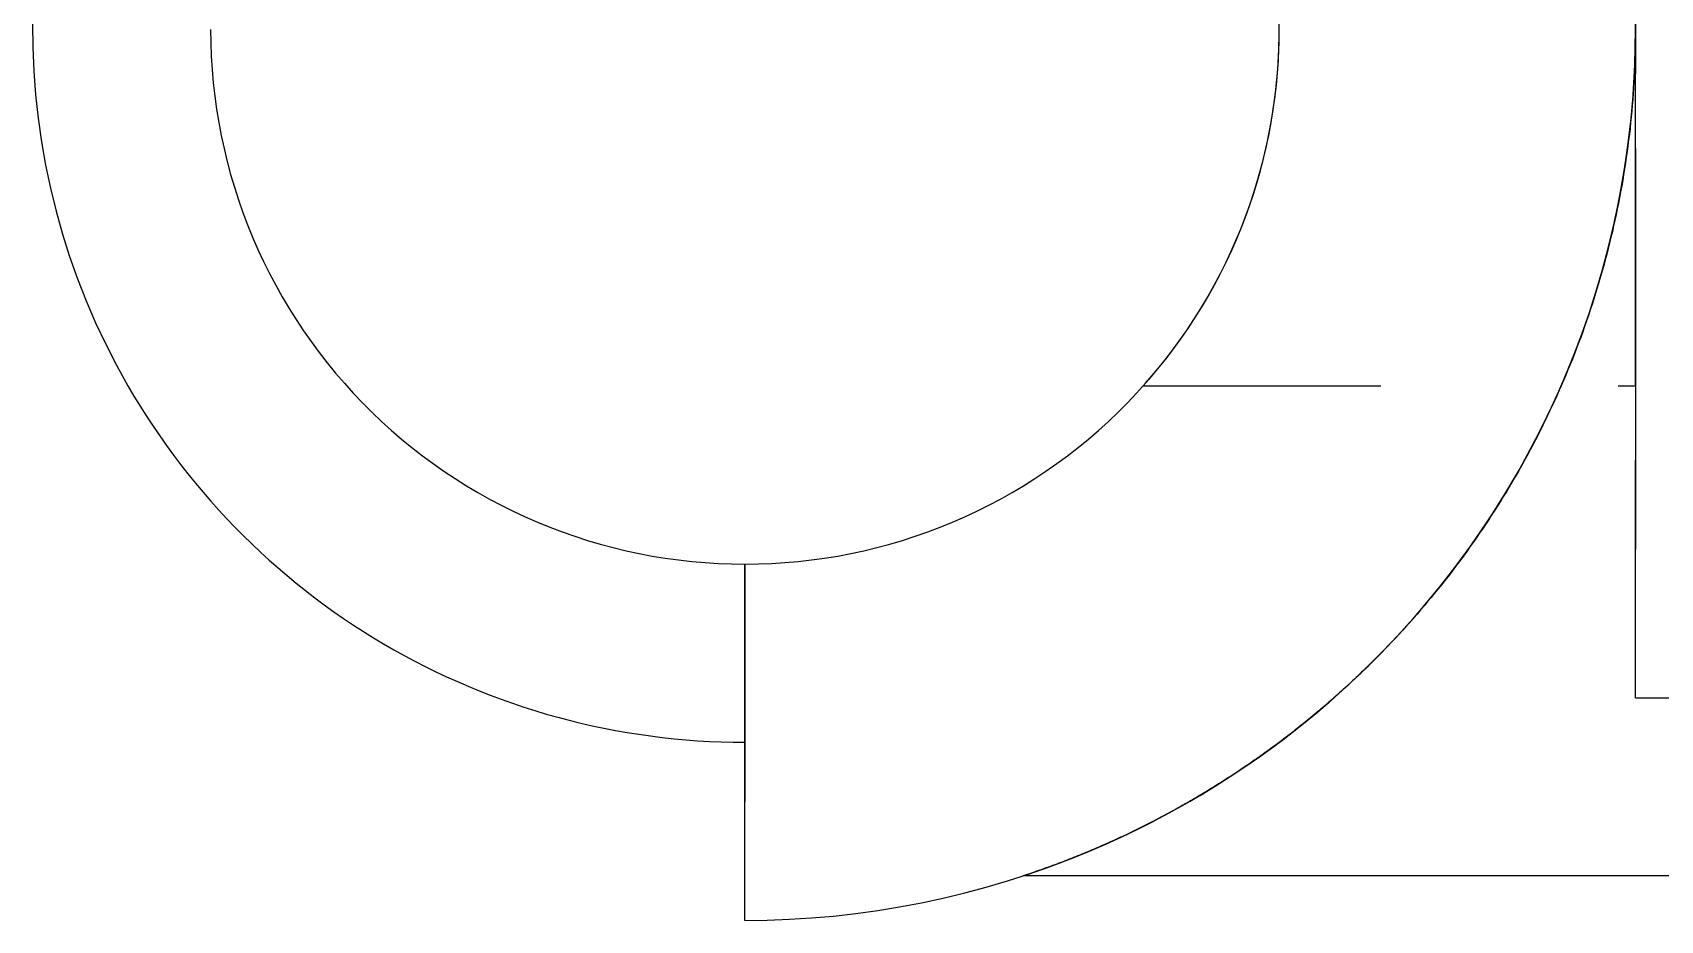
# Model space of a CAD drawing. Extents: x 0 to 1.97, y 0 to 1.67.
# Drawn here: x 0 to 0.685, y 0.922 to 1.296 of the extents above; entities that cross this region are included whole.
import ezdxf

# ---------------------------------------------------------------- set-up
doc = ezdxf.new("R2010")
doc.units = 0
doc.linetypes.add('HIDDEN', pattern=[0.052501, 0.035018, -0.017483])
doc.layers.add('FRONT', color=7, linetype='CONTINUOUS')
doc.layers.add('FRONT_HID', color=7, linetype='HIDDEN')

msp = doc.modelspace()

# ---------------------------------------------------------------- linework, layer by layer
at = {"layer": 'FRONT'}
for p, q in [((0, 1.299993), (0.000083, 1.290021)), ((0.07499, 1.2975), (0.07506, 1.291891)), ((0.52492, 1.291891), (0.52499, 1.2975)), ((0.674873, 1.288151), (0.67499, 1.2975)), ((0.000083, 1.290021), (0.000497, 1.280057)), ((0.07506, 1.291891), (0.075269, 1.286285)), ((0.52471, 1.286285), (0.52492, 1.291891)), ((0.075269, 1.286285), (0.075619, 1.280686)), ((0.524361, 1.280686), (0.52471, 1.286285)), ((0.674524, 1.278808), (0.674873, 1.288151)), ((0.000497, 1.280057), (0.001242, 1.270112)), ((0.075619, 1.280686), (0.076108, 1.275097)), ((0.076108, 1.275097), (0.076736, 1.269523)), ((0.523243, 1.269523), (0.523872, 1.275097)), ((0.523872, 1.275097), (0.524361, 1.280686)), ((0.673941, 1.269476), (0.674524, 1.278808)), ((0.001242, 1.270112), (0.002318, 1.260197)), ((0.076736, 1.269523), (0.077503, 1.263965)), ((0.522477, 1.263965), (0.523243, 1.269523)), ((0.673126, 1.260162), (0.673941, 1.269476)), ((0.077503, 1.263965), (0.078408, 1.258429)), ((0.521571, 1.258429), (0.522477, 1.263965)), ((0.002318, 1.260197), (0.003722, 1.250323)), ((0.078408, 1.258429), (0.079451, 1.252917)), ((0.520528, 1.252917), (0.521571, 1.258429)), ((0.672079, 1.250871), (0.673126, 1.260162)), ((0.003722, 1.250323), (0.005454, 1.240502)), ((0.079451, 1.252917), (0.080631, 1.247433)), ((0.519348, 1.247433), (0.520528, 1.252917)), ((0.670801, 1.241609), (0.672079, 1.250871)), ((0.080631, 1.247433), (0.081947, 1.24198)), ((0.081947, 1.24198), (0.083399, 1.236561)), ((0.51658, 1.236561), (0.518032, 1.24198)), ((0.518032, 1.24198), (0.519348, 1.247433)), ((0.669293, 1.232382), (0.670801, 1.241609)), ((0.005454, 1.240502), (0.007511, 1.230744)), ((0.083399, 1.236561), (0.084986, 1.23118)), ((0.514994, 1.23118), (0.51658, 1.236561)), ((0.007511, 1.230744), (0.009892, 1.221059)), ((0.084986, 1.23118), (0.086706, 1.225841)), ((0.513273, 1.225841), (0.514994, 1.23118)), ((0.667554, 1.223195), (0.669293, 1.232382)), ((0.009892, 1.221059), (0.012593, 1.211459)), ((0.086706, 1.225841), (0.088559, 1.220545)), ((0.088559, 1.220545), (0.090543, 1.215298)), ((0.509436, 1.215298), (0.51142, 1.220545)), ((0.51142, 1.220545), (0.513273, 1.225841)), ((0.665588, 1.214055), (0.667554, 1.223195)), ((0.090543, 1.215298), (0.092658, 1.210102)), ((0.507322, 1.210102), (0.509436, 1.215298)), ((0.663394, 1.204966), (0.665588, 1.214055)), ((0.012593, 1.211459), (0.015611, 1.201954)), ((0.092658, 1.210102), (0.094901, 1.20496)), ((0.505078, 1.20496), (0.507322, 1.210102)), ((0.015611, 1.201954), (0.018944, 1.192555)), ((0.094901, 1.20496), (0.097272, 1.199876)), ((0.097272, 1.199876), (0.099769, 1.194853)), ((0.500211, 1.194853), (0.502708, 1.199876)), ((0.502708, 1.199876), (0.505078, 1.20496)), ((0.660974, 1.195935), (0.663394, 1.204966)), ((0.099769, 1.194853), (0.10239, 1.189893)), ((0.49759, 1.189893), (0.500211, 1.194853)), ((0.658329, 1.186967), (0.660974, 1.195935)), ((0.018944, 1.192555), (0.022588, 1.183271)), ((0.10239, 1.189893), (0.105134, 1.185)), ((0.494845, 1.185), (0.49759, 1.189893)), ((0.655462, 1.178068), (0.658329, 1.186967)), ((0.022588, 1.183271), (0.026538, 1.174114)), ((0.105134, 1.185), (0.107999, 1.180177)), ((0.107999, 1.180177), (0.110984, 1.175427)), ((0.488995, 1.175427), (0.49198, 1.180177)), ((0.49198, 1.180177), (0.494845, 1.185)), ((0.026538, 1.174114), (0.03079, 1.165093)), ((0.110984, 1.175427), (0.114086, 1.170753)), ((0.485893, 1.170753), (0.488995, 1.175427)), ((0.652374, 1.169242), (0.655462, 1.178068)), ((0.114086, 1.170753), (0.117304, 1.166158)), ((0.117304, 1.166158), (0.120635, 1.161644)), ((0.479344, 1.161644), (0.482676, 1.166158)), ((0.482676, 1.166158), (0.485893, 1.170753)), ((0.649067, 1.160497), (0.652374, 1.169242)), ((0.03079, 1.165093), (0.03534, 1.156218)), ((0.120635, 1.161644), (0.124078, 1.157215)), ((0.475902, 1.157215), (0.479344, 1.161644)), ((0.645543, 1.151837), (0.649067, 1.160497)), ((0.03534, 1.156218), (0.040182, 1.1475)), ((0.124078, 1.157215), (0.12763, 1.152873)), ((0.12763, 1.152873), (0.131289, 1.148621)), ((0.46869, 1.148621), (0.47235, 1.152873)), ((0.47235, 1.152873), (0.475902, 1.157215)), ((0.641804, 1.143267), (0.645543, 1.151837)), ((0.040182, 1.1475), (0.042711, 1.143202)), ((0.131289, 1.148621), (0.135053, 1.144461)), ((0.464926, 1.144461), (0.46869, 1.148621)), ((0.642764, 1.145413), (0.641833, 1.143332)), ((0.643683, 1.1475), (0.642764, 1.145413)), ((0.042711, 1.143202), (0.045311, 1.138947)), ((0.045311, 1.138947), (0.047982, 1.134736)), ((0.135053, 1.144461), (0.13892, 1.140397)), ((0.13892, 1.140397), (0.142886, 1.13643)), ((0.457093, 1.13643), (0.46106, 1.140397)), ((0.46106, 1.140397), (0.464926, 1.144461)), ((0.637853, 1.134794), (0.641804, 1.143267)), ((0.639933, 1.139186), (0.638964, 1.137122)), ((0.64089, 1.141256), (0.639933, 1.139186)), ((0.641833, 1.143332), (0.64089, 1.141256)), ((0.047982, 1.134736), (0.050722, 1.13057)), ((0.142886, 1.13643), (0.146951, 1.132563)), ((0.146951, 1.132563), (0.15111, 1.128799)), ((0.448869, 1.128799), (0.453029, 1.132563)), ((0.453029, 1.132563), (0.457093, 1.13643)), ((0.633692, 1.126421), (0.637853, 1.134794)), ((0.636989, 1.133012), (0.635983, 1.130966)), ((0.637983, 1.135064), (0.636989, 1.133012)), ((0.638964, 1.137122), (0.637983, 1.135064)), ((0.050722, 1.13057), (0.053531, 1.12645)), ((0.053531, 1.12645), (0.056408, 1.122377)), ((0.15111, 1.128799), (0.155362, 1.12514)), ((0.155362, 1.12514), (0.159704, 1.121588)), ((0.440275, 1.121588), (0.444617, 1.12514)), ((0.444617, 1.12514), (0.448869, 1.128799)), ((0.629323, 1.118155), (0.633692, 1.126421)), ((0.632889, 1.124865), (0.631834, 1.122844)), ((0.633933, 1.126893), (0.632889, 1.124865)), ((0.634964, 1.128926), (0.633933, 1.126893)), ((0.635983, 1.130966), (0.634964, 1.128926)), ((0.056408, 1.122377), (0.059353, 1.118352)), ((0.059353, 1.118352), (0.062364, 1.114377)), ((0.159704, 1.121588), (0.164134, 1.118145)), ((0.164134, 1.118145), (0.168647, 1.114814)), ((0.431332, 1.114814), (0.435846, 1.118145)), ((0.435846, 1.118145), (0.440275, 1.121588)), ((0.624749, 1.11), (0.629323, 1.118155)), ((0.629685, 1.118822), (0.628593, 1.116821)), ((0.630765, 1.12083), (0.629685, 1.118822)), ((0.631834, 1.122844), (0.630765, 1.12083)), ((0.062364, 1.114377), (0.06544, 1.110453)), ((0.168647, 1.114814), (0.173243, 1.111596)), ((0.173243, 1.111596), (0.177917, 1.108494)), ((0.422063, 1.108494), (0.426737, 1.111596)), ((0.426737, 1.111596), (0.431332, 1.114814)), ((0.625242, 1.110857), (0.624102, 1.108883)), ((0.626371, 1.112838), (0.625242, 1.110857)), ((0.627488, 1.114826), (0.626371, 1.112838)), ((0.628593, 1.116821), (0.627488, 1.114826)), ((0.06544, 1.110453), (0.068582, 1.10658)), ((0.068582, 1.10658), (0.071787, 1.10276)), ((0.177917, 1.108494), (0.182667, 1.10551)), ((0.182667, 1.10551), (0.18749, 1.102644)), ((0.41249, 1.102644), (0.417313, 1.10551)), ((0.417313, 1.10551), (0.422063, 1.108494)), ((0.619974, 1.101962), (0.624749, 1.11)), ((0.621784, 1.104955), (0.620607, 1.103002)), ((0.622949, 1.106916), (0.621784, 1.104955)), ((0.624102, 1.108883), (0.622949, 1.106916)), ((0.071787, 1.10276), (0.075055, 1.098994)), ((0.075055, 1.098994), (0.078386, 1.095283)), ((0.18749, 1.102644), (0.192383, 1.0999)), ((0.192383, 1.0999), (0.197342, 1.097279)), ((0.197342, 1.097279), (0.202366, 1.094782)), ((0.397614, 1.094782), (0.402637, 1.097279)), ((0.402637, 1.097279), (0.407597, 1.0999)), ((0.407597, 1.0999), (0.41249, 1.102644)), ((0.614999, 1.094045), (0.619974, 1.101962)), ((0.617006, 1.097187), (0.615783, 1.095263)), ((0.618218, 1.099118), (0.617006, 1.097187)), ((0.619419, 1.101057), (0.618218, 1.099118)), ((0.620607, 1.103002), (0.619419, 1.101057)), ((0.078386, 1.095283), (0.081778, 1.091628)), ((0.081778, 1.091628), (0.08523, 1.088029)), ((0.202366, 1.094782), (0.20745, 1.092411)), ((0.20745, 1.092411), (0.212592, 1.090168)), ((0.212592, 1.090168), (0.217788, 1.088053)), ((0.382191, 1.088053), (0.387387, 1.090168)), ((0.387387, 1.090168), (0.392529, 1.092411)), ((0.392529, 1.092411), (0.397614, 1.094782)), ((0.609829, 1.086255), (0.614999, 1.094045)), ((0.6133, 1.091438), (0.612041, 1.089536)), ((0.614547, 1.093346), (0.6133, 1.091438)), ((0.615783, 1.095263), (0.614547, 1.093346)), ((0.08523, 1.088029), (0.088741, 1.084488)), ((0.088741, 1.084488), (0.092311, 1.081006)), ((0.217788, 1.088053), (0.223035, 1.086069)), ((0.223035, 1.086069), (0.22833, 1.084216)), ((0.22833, 1.084216), (0.23367, 1.082496)), ((0.36631, 1.082496), (0.371649, 1.084216)), ((0.371649, 1.084216), (0.376944, 1.086069)), ((0.376944, 1.086069), (0.382191, 1.088053)), ((0.604466, 1.078596), (0.609829, 1.086255)), ((0.608196, 1.083879), (0.606891, 1.082009)), ((0.609489, 1.085757), (0.608196, 1.083879)), ((0.610771, 1.087643), (0.609489, 1.085757)), ((0.612041, 1.089536), (0.610771, 1.087643)), ((0.092311, 1.081006), (0.095938, 1.077584)), ((0.095938, 1.077584), (0.099621, 1.074223)), ((0.23367, 1.082496), (0.239051, 1.08091)), ((0.239051, 1.08091), (0.244469, 1.079458)), ((0.244469, 1.079458), (0.249922, 1.078141)), ((0.249922, 1.078141), (0.255407, 1.076961)), ((0.255407, 1.076961), (0.260919, 1.075918)), ((0.33906, 1.075918), (0.344573, 1.076961)), ((0.344573, 1.076961), (0.350057, 1.078141)), ((0.350057, 1.078141), (0.35551, 1.079458)), ((0.35551, 1.079458), (0.360929, 1.08091)), ((0.360929, 1.08091), (0.36631, 1.082496)), ((0.598914, 1.071073), (0.604466, 1.078596)), ((0.60291, 1.076447), (0.60156, 1.07461)), ((0.604248, 1.078293), (0.60291, 1.076447)), ((0.605576, 1.080147), (0.604248, 1.078293)), ((0.606891, 1.082009), (0.605576, 1.080147)), ((0.099621, 1.074223), (0.10336, 1.070924)), ((0.10336, 1.070924), (0.107153, 1.067687)), ((0.260919, 1.075918), (0.266455, 1.075013)), ((0.266455, 1.075013), (0.272012, 1.074246)), ((0.272012, 1.074246), (0.277587, 1.073618)), ((0.277587, 1.073618), (0.283175, 1.073129)), ((0.283175, 1.073129), (0.288774, 1.07278)), ((0.288774, 1.07278), (0.29438, 1.07257)), ((0.29438, 1.07257), (0.29999, 1.0725)), ((0.29999, 1.0725), (0.305599, 1.07257)), ((0.29999, 0.9975), (0.29999, 1.0725)), ((0.305599, 1.07257), (0.311205, 1.07278)), ((0.311205, 1.07278), (0.316804, 1.073129)), ((0.316804, 1.073129), (0.322392, 1.073618)), ((0.322392, 1.073618), (0.327967, 1.074246)), ((0.327967, 1.074246), (0.333524, 1.075013)), ((0.333524, 1.075013), (0.33906, 1.075918)), ((0.593176, 1.063691), (0.598914, 1.071073)), ((0.598828, 1.070959), (0.597445, 1.069146)), ((0.600199, 1.07278), (0.598828, 1.070959)), ((0.60156, 1.07461), (0.600199, 1.07278)), ((0.107153, 1.067687), (0.111, 1.064513)), ((0.111, 1.064513), (0.114898, 1.061404)), ((0.587256, 1.056455), (0.593176, 1.063691)), ((0.59323, 1.063758), (0.591803, 1.06198)), ((0.594646, 1.065546), (0.59323, 1.063758)), ((0.596051, 1.067342), (0.594646, 1.065546)), ((0.597445, 1.069146), (0.596051, 1.067342)), ((0.114898, 1.061404), (0.118848, 1.05836)), ((0.118848, 1.05836), (0.122848, 1.055382)), ((0.581158, 1.049368), (0.587256, 1.056455)), ((0.587459, 1.056696), (0.585989, 1.054953)), ((0.588918, 1.058449), (0.587459, 1.056696)), ((0.590366, 1.06021), (0.588918, 1.058449)), ((0.591803, 1.06198), (0.590366, 1.06021)), ((0.122848, 1.055382), (0.126897, 1.052472)), ((0.126897, 1.052472), (0.130994, 1.049628)), ((0.130994, 1.049628), (0.135137, 1.046854)), ((0.574884, 1.042435), (0.581158, 1.049368)), ((0.581518, 1.049777), (0.580006, 1.048069)), ((0.583019, 1.051493), (0.581518, 1.049777)), ((0.584509, 1.053218), (0.583019, 1.051493)), ((0.585989, 1.054953), (0.584509, 1.053218)), ((0.135137, 1.046854), (0.139326, 1.044148)), ((0.139326, 1.044148), (0.143559, 1.041513)), ((0.56844, 1.035661), (0.574884, 1.042435)), ((0.57541, 1.043003), (0.573858, 1.041334)), ((0.576953, 1.044683), (0.57541, 1.043003)), ((0.578485, 1.046371), (0.576953, 1.044683)), ((0.580006, 1.048069), (0.578485, 1.046371)), ((0.143559, 1.041513), (0.147836, 1.038948)), ((0.147836, 1.038948), (0.152154, 1.036455)), ((0.152154, 1.036455), (0.156513, 1.034034)), ((0.561828, 1.02905), (0.56844, 1.035661)), ((0.56914, 1.036381), (0.567547, 1.034749)), ((0.570722, 1.038022), (0.56914, 1.036381)), ((0.572295, 1.039673), (0.570722, 1.038022)), ((0.573858, 1.041334), (0.572295, 1.039673)), ((0.156513, 1.034034), (0.160912, 1.031685)), ((0.160912, 1.031685), (0.16535, 1.02941)), ((0.16535, 1.02941), (0.169825, 1.027209)), ((0.555054, 1.022606), (0.561828, 1.02905)), ((0.564332, 1.031515), (0.56271, 1.029913)), ((0.565945, 1.033127), (0.564332, 1.031515)), ((0.567547, 1.034749), (0.565945, 1.033127)), ((0.169825, 1.027209), (0.174335, 1.025083)), ((0.174335, 1.025083), (0.17888, 1.023032)), ((0.17888, 1.023032), (0.183459, 1.021057)), ((0.548122, 1.016332), (0.555054, 1.022606)), ((0.183459, 1.021057), (0.18807, 1.019158)), ((0.18807, 1.019158), (0.192712, 1.017337)), ((0.192712, 1.017337), (0.197384, 1.015592)), ((0.197384, 1.015592), (0.202083, 1.013926)), ((0.541035, 1.010233), (0.548122, 1.016332)), ((0.202083, 1.013926), (0.20681, 1.012338)), ((0.20681, 1.012338), (0.211563, 1.010828)), ((0.211563, 1.010828), (0.21634, 1.009398)), ((0.21634, 1.009398), (0.22114, 1.008047)), ((0.22114, 1.008047), (0.225962, 1.006777)), ((0.533798, 1.004313), (0.541035, 1.010233)), ((0.225962, 1.006777), (0.230805, 1.005587)), ((0.230805, 1.005587), (0.235666, 1.004477)), ((0.235666, 1.004477), (0.240546, 1.003448)), ((0.240546, 1.003448), (0.245442, 1.002501)), ((0.245442, 1.002501), (0.250352, 1.001635)), ((0.250352, 1.001635), (0.255277, 1.000851)), ((0.255277, 1.000851), (0.260214, 1.000149)), ((0.526416, 0.998575), (0.533798, 1.004313)), ((0.260214, 1.000149), (0.265162, 0.999529)), ((0.265162, 0.999529), (0.270119, 0.998991)), ((0.270119, 0.998991), (0.275085, 0.998536)), ((0.275085, 0.998536), (0.280058, 0.998163)), ((0.280058, 0.998163), (0.285036, 0.997873)), ((0.285036, 0.997873), (0.290018, 0.997666)), ((0.290018, 0.997666), (0.295003, 0.997541)), ((0.295003, 0.997541), (0.29999, 0.9975)), ((0.29999, 0.9225), (0.29999, 0.9975)), ((0.518894, 0.993023), (0.526416, 0.998575)), ((0.503445, 0.98249), (0.511235, 0.98766)), ((0.511263, 0.98768), (0.508584, 0.98587)), ((0.511235, 0.98766), (0.518894, 0.993023)), ((0.495528, 0.977516), (0.503445, 0.98249)), ((0.48749, 0.97274), (0.495528, 0.977516)), ((0.471069, 0.963798), (0.479335, 0.968167)), ((0.481965, 0.969613), (0.47171, 0.964128)), ((0.479335, 0.968167), (0.48749, 0.97274)), ((0.462696, 0.959637), (0.471069, 0.963798)), ((0.445653, 0.951946), (0.454222, 0.955685)), ((0.454222, 0.955685), (0.462696, 0.959637)), ((0.428247, 0.945115), (0.436993, 0.948422)), ((0.436993, 0.948422), (0.445653, 0.951946)), ((0.401555, 0.936516), (0.410523, 0.93916)), ((0.410523, 0.93916), (0.419422, 0.942027)), ((1.04999, 0.94125), (0.417083, 0.94125)), ((0.419422, 0.942027), (0.428247, 0.945115)), ((0.383435, 0.931902), (0.392524, 0.934096)), ((0.392524, 0.934096), (0.401555, 0.936516)), ((0.346619, 0.92541), (0.355881, 0.926688)), ((0.355881, 0.926688), (0.365108, 0.928197)), ((0.365108, 0.928197), (0.374294, 0.929935)), ((0.374294, 0.929935), (0.383435, 0.931902)), ((0.29999, 0.9225), (0.309339, 0.922617)), ((0.309339, 0.922617), (0.318682, 0.922966)), ((0.318682, 0.922966), (0.328013, 0.923549)), ((0.328013, 0.923549), (0.337328, 0.924363)), ((0.337328, 0.924363), (0.346619, 0.92541))]:
    msp.add_line(p, q, dxfattribs=at)
at = {"layer": 'FRONT_HID', "linetype": 'HIDDEN'}
for p, q in [((0.67499, 1.57875), (0.67499, 1.01625)), ((0.67499, 1.01625), (0.67499, 1.57875)), ((0.67499, 1.4475), (0.67499, 1.1475)), ((0.67499, 1.1475), (0.67499, 1.4475)), ((0.524975, 1.294894), (0.524975, 1.300106)), ((0.524975, 1.294894), (0.524975, 1.300106)), ((0.674915, 1.290041), (0.67499, 1.2975)), ((0.67499, 1.2975), (0.674982, 1.295051)), ((0.524612, 1.284476), (0.524854, 1.289683)), ((0.524612, 1.284476), (0.524854, 1.289683)), ((0.524854, 1.289683), (0.524975, 1.294894)), ((0.524854, 1.289683), (0.524975, 1.294894)), ((0.674693, 1.282584), (0.674915, 1.290041)), ((0.674918, 1.290152), (0.674862, 1.287703)), ((0.674958, 1.292601), (0.674918, 1.290152)), ((0.674982, 1.295051), (0.674958, 1.292601)), ((0.52425, 1.279277), (0.524612, 1.284476)), ((0.52425, 1.279277), (0.524612, 1.284476)), ((0.674322, 1.275134), (0.674693, 1.282584)), ((0.674702, 1.282807), (0.674598, 1.280359)), ((0.67479, 1.285255), (0.674702, 1.282807)), ((0.674862, 1.287703), (0.67479, 1.285255)), ((0.523768, 1.274087), (0.52425, 1.279277)), ((0.523768, 1.274087), (0.52425, 1.279277)), ((0.673803, 1.267693), (0.674322, 1.275134)), ((0.674342, 1.275467), (0.67419, 1.273022)), ((0.674478, 1.277913), (0.674342, 1.275467)), ((0.674598, 1.280359), (0.674478, 1.277913)), ((0.522444, 1.263748), (0.523166, 1.26891)), ((0.522444, 1.263748), (0.523166, 1.26891)), ((0.523166, 1.26891), (0.523768, 1.274087)), ((0.523166, 1.26891), (0.523768, 1.274087)), ((0.674022, 1.270579), (0.673838, 1.268136)), ((0.67419, 1.273022), (0.674022, 1.270579)), ((0.521602, 1.258604), (0.522444, 1.263748)), ((0.521602, 1.258604), (0.522444, 1.263748)), ((0.673136, 1.260263), (0.673803, 1.267693)), ((0.673423, 1.263255), (0.673191, 1.260816)), ((0.673638, 1.265695), (0.673423, 1.263255)), ((0.673838, 1.268136), (0.673638, 1.265695)), ((0.520642, 1.253481), (0.521602, 1.258604)), ((0.520642, 1.253481), (0.521602, 1.258604)), ((0.672322, 1.252848), (0.673136, 1.260263)), ((0.67268, 1.255944), (0.672401, 1.25351)), ((0.672943, 1.258379), (0.67268, 1.255944)), ((0.673191, 1.260816), (0.672943, 1.258379)), ((0.518366, 1.243309), (0.519563, 1.248382)), ((0.518366, 1.243309), (0.519563, 1.248382)), ((0.519563, 1.248382), (0.520642, 1.253481)), ((0.519563, 1.248382), (0.520642, 1.253481)), ((0.67136, 1.24545), (0.672322, 1.252848)), ((0.671794, 1.248649), (0.671467, 1.246222)), ((0.672105, 1.251079), (0.671794, 1.248649)), ((0.672401, 1.25351), (0.672105, 1.251079)), ((0.517052, 1.238265), (0.518366, 1.243309)), ((0.517052, 1.238265), (0.518366, 1.243309)), ((0.670251, 1.238074), (0.67136, 1.24545)), ((0.670766, 1.241373), (0.670391, 1.238952)), ((0.671124, 1.243796), (0.670766, 1.241373)), ((0.671467, 1.246222), (0.671124, 1.243796)), ((0.515622, 1.233253), (0.517052, 1.238265)), ((0.515622, 1.233253), (0.517052, 1.238265)), ((0.668996, 1.23072), (0.670251, 1.238074)), ((0.669595, 1.234119), (0.669173, 1.231706)), ((0.670001, 1.236534), (0.669595, 1.234119)), ((0.670391, 1.238952), (0.670001, 1.236534)), ((0.512415, 1.223334), (0.514076, 1.228275)), ((0.512415, 1.223334), (0.514076, 1.228275)), ((0.514076, 1.228275), (0.515622, 1.233253)), ((0.514076, 1.228275), (0.515622, 1.233253)), ((0.667594, 1.223394), (0.668996, 1.23072)), ((0.668735, 1.229296), (0.668282, 1.226888)), ((0.669173, 1.231706), (0.668735, 1.229296)), ((0.51064, 1.218434), (0.512415, 1.223334)), ((0.51064, 1.218434), (0.512415, 1.223334)), ((0.666048, 1.216096), (0.667594, 1.223394)), ((0.667328, 1.222083), (0.666827, 1.219685)), ((0.667813, 1.224484), (0.667328, 1.222083)), ((0.668282, 1.226888), (0.667813, 1.224484)), ((0.506752, 1.208762), (0.508752, 1.213575)), ((0.506752, 1.208762), (0.508752, 1.213575)), ((0.508752, 1.213575), (0.51064, 1.218434)), ((0.508752, 1.213575), (0.51064, 1.218434)), ((0.664356, 1.208831), (0.666048, 1.216096)), ((0.665779, 1.2149), (0.665232, 1.212512)), ((0.666311, 1.217291), (0.665779, 1.2149)), ((0.666827, 1.219685), (0.666311, 1.217291)), ((0.504641, 1.203997), (0.506752, 1.208762)), ((0.504641, 1.203997), (0.506752, 1.208762)), ((0.66252, 1.201601), (0.664356, 1.208831)), ((0.664091, 1.207748), (0.663497, 1.205372)), ((0.664669, 1.210128), (0.664091, 1.207748)), ((0.665232, 1.212512), (0.664669, 1.210128)), ((0.50242, 1.199281), (0.504641, 1.203997)), ((0.50242, 1.199281), (0.504641, 1.203997)), ((0.660541, 1.194408), (0.66252, 1.201601)), ((0.662262, 1.200631), (0.661622, 1.198267)), ((0.662887, 1.202999), (0.662262, 1.200631)), ((0.663497, 1.205372), (0.662887, 1.202999)), ((0.497654, 1.190011), (0.500091, 1.194618)), ((0.497654, 1.190011), (0.500091, 1.194618)), ((0.500091, 1.194618), (0.50242, 1.199281)), ((0.500091, 1.194618), (0.50242, 1.199281)), ((0.658419, 1.187257), (0.660541, 1.194408)), ((0.660294, 1.193551), (0.659608, 1.191199)), ((0.660966, 1.195906), (0.660294, 1.193551)), ((0.661622, 1.198267), (0.660966, 1.195906)), ((0.495111, 1.185461), (0.497654, 1.190011)), ((0.495111, 1.185461), (0.497654, 1.190011)), ((0.655462, 1.178068), (0.658329, 1.186967)), ((0.656155, 1.180149), (0.658419, 1.187257)), ((0.658188, 1.186511), (0.657456, 1.184173)), ((0.658906, 1.188853), (0.658188, 1.186511)), ((0.659608, 1.191199), (0.658906, 1.188853)), ((0.489712, 1.176544), (0.492463, 1.180971)), ((0.489712, 1.176544), (0.492463, 1.180971)), ((0.492463, 1.180971), (0.495111, 1.185461)), ((0.492463, 1.180971), (0.495111, 1.185461)), ((0.65375, 1.173088), (0.656155, 1.180149)), ((0.655945, 1.179513), (0.655167, 1.177191)), ((0.656708, 1.181841), (0.655945, 1.179513)), ((0.657456, 1.184173), (0.656708, 1.181841)), ((0.48686, 1.172182), (0.489712, 1.176544)), ((0.48686, 1.172182), (0.489712, 1.176544)), ((0.651206, 1.166076), (0.65375, 1.173088)), ((0.652374, 1.169242), (0.655462, 1.178068)), ((0.653565, 1.172561), (0.652741, 1.170254)), ((0.654373, 1.174873), (0.653565, 1.172561)), ((0.655167, 1.177191), (0.654373, 1.174873)), ((0.480855, 1.163662), (0.483907, 1.167887)), ((0.480855, 1.163662), (0.483907, 1.167887)), ((0.483907, 1.167887), (0.48686, 1.172182)), ((0.483907, 1.167887), (0.48686, 1.172182)), ((0.648522, 1.159116), (0.651206, 1.166076)), ((0.651049, 1.165657), (0.65018, 1.163366)), ((0.651902, 1.167953), (0.651049, 1.165657)), ((0.652741, 1.170254), (0.651902, 1.167953)), ((0.474462, 1.155428), (0.477706, 1.159508)), ((0.474462, 1.155428), (0.477706, 1.159508)), ((0.477706, 1.159508), (0.480855, 1.163662)), ((0.477706, 1.159508), (0.480855, 1.163662)), ((0.6457, 1.15221), (0.648522, 1.159116)), ((0.648398, 1.158803), (0.647484, 1.15653)), ((0.649296, 1.161082), (0.648398, 1.158803)), ((0.65018, 1.163366), (0.649296, 1.161082)), ((0.471124, 1.151425), (0.474462, 1.155428)), ((0.471124, 1.151425), (0.474462, 1.155428)), ((0.642742, 1.145362), (0.6457, 1.15221)), ((0.645613, 1.152003), (0.644655, 1.149748)), ((0.646556, 1.154263), (0.645613, 1.152003)), ((0.647484, 1.15653), (0.646556, 1.154263)), ((0.467695, 1.1475), (0.471124, 1.151425)), ((0.467695, 1.1475), (0.471124, 1.151425)), ((0.467695, 1.1475), (0.67499, 1.1475)), ((0.467695, 1.1475), (0.67499, 1.1475)), ((0.639648, 1.138575), (0.642742, 1.145362)), ((0.644655, 1.149748), (0.643683, 1.1475)), ((0.636419, 1.13185), (0.639648, 1.138575)), ((0.633058, 1.12519), (0.636419, 1.13185)), ((0.629565, 1.118599), (0.633058, 1.12519)), ((0.625941, 1.112079), (0.629565, 1.118599)), ((0.622188, 1.105632), (0.625941, 1.112079)), ((0.618308, 1.099261), (0.622188, 1.105632)), ((0.614302, 1.092969), (0.618308, 1.099261)), ((0.610171, 1.086757), (0.614302, 1.092969)), ((0.605918, 1.080629), (0.610171, 1.086757)), ((0.601543, 1.074586), (0.605918, 1.080629)), ((0.29999, 1.0725), (0.29999, 0.9225)), ((0.59705, 1.068632), (0.601543, 1.074586)), ((0.587711, 1.056998), (0.592438, 1.062769)), ((0.592438, 1.062769), (0.59705, 1.068632)), ((0.58287, 1.051322), (0.587711, 1.056998)), ((0.577918, 1.045744), (0.58287, 1.051322)), ((0.572855, 1.040266), (0.577918, 1.045744)), ((0.567684, 1.034889), (0.572855, 1.040266)), ((0.557027, 1.024449), (0.562408, 1.029616)), ((0.561196, 1.028435), (0.560436, 1.027699)), ((0.561954, 1.029173), (0.561196, 1.028435)), ((0.56271, 1.029913), (0.561954, 1.029173)), ((0.562408, 1.029616), (0.567684, 1.034889)), ((0.551545, 1.01939), (0.557027, 1.024449)), ((0.554281, 1.02189), (0.553503, 1.021174)), ((0.555058, 1.022608), (0.554281, 1.02189)), ((0.555832, 1.023329), (0.555058, 1.022608)), ((0.556605, 1.024052), (0.555832, 1.023329)), ((0.557375, 1.024777), (0.556605, 1.024052)), ((0.558143, 1.025504), (0.557375, 1.024777)), ((0.55891, 1.026234), (0.558143, 1.025504)), ((0.559674, 1.026965), (0.55891, 1.026234)), ((0.560436, 1.027699), (0.559674, 1.026965)), ((0.546406, 1.014827), (0.545607, 1.014133)), ((0.545963, 1.014442), (0.551545, 1.01939)), ((0.547202, 1.015523), (0.546406, 1.014827)), ((0.547997, 1.016222), (0.547202, 1.015523)), ((0.548789, 1.016922), (0.547997, 1.016222)), ((0.54958, 1.017625), (0.548789, 1.016922)), ((0.550368, 1.018331), (0.54958, 1.017625)), ((0.551155, 1.019038), (0.550368, 1.018331)), ((0.551939, 1.019748), (0.551155, 1.019038)), ((0.552722, 1.02046), (0.551939, 1.019748)), ((0.553503, 1.021174), (0.552722, 1.02046)), ((0.67499, 1.01625), (1.04999, 1.01625)), ((0.53451, 1.004882), (0.540284, 1.009605)), ((0.538334, 1.007988), (0.537516, 1.007317)), ((0.53915, 1.008662), (0.538334, 1.007988)), ((0.539964, 1.009338), (0.53915, 1.008662)), ((0.540776, 1.010016), (0.539964, 1.009338)), ((0.540284, 1.009605), (0.545963, 1.014442)), ((0.541586, 1.010696), (0.540776, 1.010016)), ((0.542394, 1.011379), (0.541586, 1.010696)), ((0.5432, 1.012064), (0.542394, 1.011379)), ((0.544004, 1.012751), (0.5432, 1.012064)), ((0.544807, 1.013441), (0.544004, 1.012751)), ((0.545607, 1.014133), (0.544807, 1.013441)), ((0.528643, 1.000275), (0.53451, 1.004882)), ((0.530073, 1.001381), (0.529237, 1.000733)), ((0.530907, 1.002031), (0.530073, 1.001381)), ((0.53174, 1.002684), (0.530907, 1.002031)), ((0.532571, 1.003338), (0.53174, 1.002684)), ((0.5334, 1.003996), (0.532571, 1.003338)), ((0.534227, 1.004655), (0.5334, 1.003996)), ((0.535052, 1.005317), (0.534227, 1.004655)), ((0.535875, 1.005982), (0.535052, 1.005317)), ((0.536697, 1.006648), (0.535875, 1.005982)), ((0.537516, 1.007317), (0.536697, 1.006648)), ((0.51664, 0.991416), (0.522686, 0.995786)), ((0.520774, 0.994384), (0.519918, 0.993763)), ((0.521629, 0.995008), (0.520774, 0.994384)), ((0.522481, 0.995635), (0.521629, 0.995008)), ((0.523332, 0.996264), (0.522481, 0.995635)), ((0.522686, 0.995786), (0.528643, 1.000275)), ((0.524181, 0.996895), (0.523332, 0.996264)), ((0.525028, 0.997529), (0.524181, 0.996895)), ((0.525873, 0.998165), (0.525028, 0.997529)), ((0.526717, 0.998803), (0.525873, 0.998165)), ((0.527559, 0.999444), (0.526717, 0.998803)), ((0.528399, 1.000087), (0.527559, 0.999444)), ((0.529237, 1.000733), (0.528399, 1.000087)), ((0.504294, 0.983041), (0.510509, 0.987167)), ((0.510509, 0.987167), (0.51664, 0.991416)), ((0.512136, 0.988277), (0.511263, 0.98768)), ((0.513008, 0.988877), (0.512136, 0.988277)), ((0.513878, 0.989479), (0.513008, 0.988877)), ((0.514746, 0.990084), (0.513878, 0.989479)), ((0.515612, 0.990691), (0.514746, 0.990084)), ((0.516477, 0.9913), (0.515612, 0.990691)), ((0.51734, 0.991912), (0.516477, 0.9913)), ((0.518201, 0.992527), (0.51734, 0.991912)), ((0.519061, 0.993143), (0.518201, 0.992527)), ((0.519918, 0.993763), (0.519061, 0.993143)), ((0.497999, 0.979039), (0.504294, 0.983041)), ((0.500281, 0.98047), (0.499863, 0.980205)), ((0.5007, 0.980734), (0.500281, 0.98047)), ((0.501118, 0.981), (0.5007, 0.980734)), ((0.501536, 0.981266), (0.501118, 0.981)), ((0.501953, 0.981532), (0.501536, 0.981266)), ((0.50237, 0.981799), (0.501953, 0.981532)), ((0.502787, 0.982067), (0.50237, 0.981799)), ((0.503204, 0.982335), (0.502787, 0.982067)), ((0.50362, 0.982603), (0.503204, 0.982335)), ((0.504035, 0.982873), (0.50362, 0.982603)), ((0.504451, 0.983142), (0.504035, 0.982873)), ((0.504866, 0.983413), (0.504451, 0.983142)), ((0.50528, 0.983683), (0.504866, 0.983413)), ((0.505694, 0.983955), (0.50528, 0.983683)), ((0.506108, 0.984227), (0.505694, 0.983955)), ((0.506522, 0.984499), (0.506108, 0.984227)), ((0.506935, 0.984772), (0.506522, 0.984499)), ((0.507348, 0.985046), (0.506935, 0.984772)), ((0.50776, 0.98532), (0.507348, 0.985046)), ((0.508172, 0.985595), (0.50776, 0.98532)), ((0.508584, 0.98587), (0.508172, 0.985595)), ((0.485175, 0.971415), (0.491625, 0.975163)), ((0.488852, 0.973531), (0.488424, 0.973282)), ((0.48928, 0.973781), (0.488852, 0.973531)), ((0.489707, 0.974031), (0.48928, 0.973781)), ((0.490134, 0.974282), (0.489707, 0.974031)), ((0.490561, 0.974533), (0.490134, 0.974282)), ((0.490987, 0.974785), (0.490561, 0.974533)), ((0.491413, 0.975038), (0.490987, 0.974785)), ((0.491839, 0.975291), (0.491413, 0.975038)), ((0.491625, 0.975163), (0.497999, 0.979039)), ((0.492264, 0.975544), (0.491839, 0.975291)), ((0.492689, 0.975799), (0.492264, 0.975544)), ((0.493114, 0.976053), (0.492689, 0.975799)), ((0.493538, 0.976309), (0.493114, 0.976053)), ((0.493962, 0.976564), (0.493538, 0.976309)), ((0.494386, 0.976821), (0.493962, 0.976564)), ((0.494809, 0.977078), (0.494386, 0.976821)), ((0.495232, 0.977336), (0.494809, 0.977078)), ((0.495655, 0.977594), (0.495232, 0.977336)), ((0.496077, 0.977852), (0.495655, 0.977594)), ((0.496499, 0.978112), (0.496077, 0.977852)), ((0.496921, 0.978371), (0.496499, 0.978112)), ((0.497342, 0.978632), (0.496921, 0.978371)), ((0.497763, 0.978893), (0.497342, 0.978632)), ((0.498184, 0.979154), (0.497763, 0.978893)), ((0.498604, 0.979416), (0.498184, 0.979154)), ((0.499024, 0.979679), (0.498604, 0.979416)), ((0.499443, 0.979942), (0.499024, 0.979679)), ((0.499863, 0.980205), (0.499443, 0.979942)), ((0.472059, 0.964308), (0.478652, 0.967796)), ((0.478652, 0.967796), (0.485175, 0.971415)), ((0.482398, 0.969854), (0.481965, 0.969613)), ((0.48283, 0.970095), (0.482398, 0.969854)), ((0.483263, 0.970336), (0.48283, 0.970095)), ((0.483695, 0.970579), (0.483263, 0.970336)), ((0.484126, 0.970822), (0.483695, 0.970579)), ((0.484557, 0.971065), (0.484126, 0.970822)), ((0.484988, 0.971309), (0.484557, 0.971065)), ((0.485419, 0.971554), (0.484988, 0.971309)), ((0.485849, 0.971799), (0.485419, 0.971554)), ((0.486279, 0.972045), (0.485849, 0.971799)), ((0.486709, 0.972291), (0.486279, 0.972045)), ((0.487138, 0.972538), (0.486709, 0.972291)), ((0.487567, 0.972785), (0.487138, 0.972538)), ((0.487996, 0.973033), (0.487567, 0.972785)), ((0.488424, 0.973282), (0.487996, 0.973033)), ((0.45867, 0.957727), (0.465397, 0.960951)), ((0.463291, 0.959924), (0.462444, 0.959515)), ((0.464138, 0.960335), (0.463291, 0.959924)), ((0.464983, 0.960748), (0.464138, 0.960335)), ((0.465828, 0.961163), (0.464983, 0.960748)), ((0.465397, 0.960951), (0.472059, 0.964308)), ((0.466671, 0.96158), (0.465828, 0.961163)), ((0.467514, 0.961999), (0.466671, 0.96158)), ((0.468355, 0.962421), (0.467514, 0.961999)), ((0.469196, 0.962844), (0.468355, 0.962421)), ((0.470035, 0.96327), (0.469196, 0.962844)), ((0.470873, 0.963698), (0.470035, 0.96327)), ((0.47171, 0.964128), (0.470873, 0.963698)), ((0.44503, 0.951685), (0.45188, 0.954638)), ((0.447882, 0.952894), (0.447016, 0.952524)), ((0.448746, 0.953267), (0.447882, 0.952894)), ((0.449609, 0.953641), (0.448746, 0.953267)), ((0.450472, 0.954018), (0.449609, 0.953641)), ((0.451333, 0.954396), (0.450472, 0.954018)), ((0.452194, 0.954777), (0.451333, 0.954396)), ((0.45188, 0.954638), (0.45867, 0.957727)), ((0.453053, 0.95516), (0.452194, 0.954777)), ((0.453912, 0.955545), (0.453053, 0.95516)), ((0.454769, 0.955933), (0.453912, 0.955545)), ((0.455626, 0.956322), (0.454769, 0.955933)), ((0.456482, 0.956714), (0.455626, 0.956322)), ((0.457336, 0.957108), (0.456482, 0.956714)), ((0.45819, 0.957504), (0.457336, 0.957108)), ((0.459043, 0.957902), (0.45819, 0.957504)), ((0.459895, 0.958302), (0.459043, 0.957902)), ((0.460745, 0.958704), (0.459895, 0.958302)), ((0.461595, 0.959109), (0.460745, 0.958704)), ((0.462444, 0.959515), (0.461595, 0.959109)), ((0.424146, 0.94365), (0.43116, 0.946189)), ((0.431289, 0.946237), (0.430407, 0.945909)), ((0.43116, 0.946189), (0.438123, 0.948868)), ((0.43217, 0.946568), (0.431289, 0.946237)), ((0.43305, 0.946901), (0.43217, 0.946568)), ((0.43393, 0.947236), (0.43305, 0.946901)), ((0.434808, 0.947573), (0.43393, 0.947236)), ((0.435686, 0.947912), (0.434808, 0.947573)), ((0.436563, 0.948254), (0.435686, 0.947912)), ((0.437439, 0.948598), (0.436563, 0.948254)), ((0.438314, 0.948944), (0.437439, 0.948598)), ((0.438123, 0.948868), (0.44503, 0.951685)), ((0.439188, 0.949292), (0.438314, 0.948944)), ((0.440062, 0.949642), (0.439188, 0.949292)), ((0.440934, 0.949995), (0.440062, 0.949642)), ((0.441806, 0.95035), (0.440934, 0.949995)), ((0.442676, 0.950707), (0.441806, 0.95035)), ((0.443546, 0.951066), (0.442676, 0.950707)), ((0.444415, 0.951427), (0.443546, 0.951066)), ((0.445283, 0.951791), (0.444415, 0.951427)), ((0.44615, 0.952157), (0.445283, 0.951791)), ((0.447016, 0.952524), (0.44615, 0.952157)), ((0.417083, 0.94125), (0.424146, 0.94365)), ((0.417977, 0.941545), (0.417083, 0.94125)), ((0.41887, 0.941842), (0.417977, 0.941545)), ((0.419762, 0.942142), (0.41887, 0.941842)), ((0.420653, 0.942443), (0.419762, 0.942142)), ((0.421544, 0.942747), (0.420653, 0.942443)), ((0.422434, 0.943053), (0.421544, 0.942747)), ((0.423323, 0.943362), (0.422434, 0.943053)), ((0.424211, 0.943672), (0.423323, 0.943362)), ((0.425099, 0.943985), (0.424211, 0.943672)), ((0.425985, 0.9443), (0.425099, 0.943985)), ((0.426871, 0.944618), (0.425985, 0.9443)), ((0.427757, 0.944937), (0.426871, 0.944618)), ((0.428641, 0.945259), (0.427757, 0.944937)), ((0.429524, 0.945583), (0.428641, 0.945259)), ((0.430407, 0.945909), (0.429524, 0.945583))]:
    msp.add_line(p, q, dxfattribs=at)

doc.saveas('drawing.dxf')
